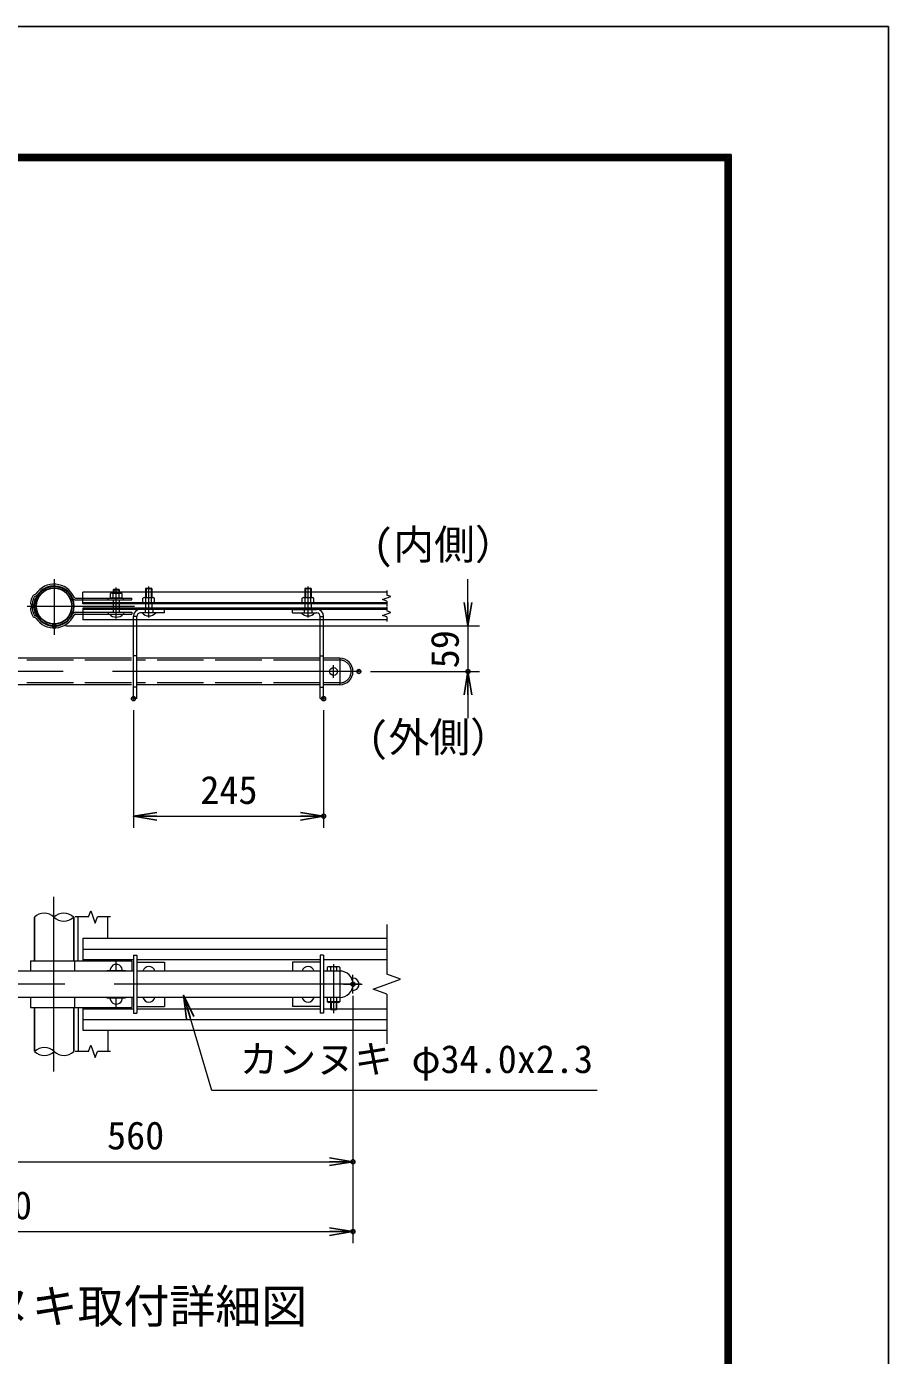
# Model space of a CAD drawing. Units: millimetres, scale not verified, with parts at other scales. Extents: x -6300 to 6300, y -4455 to 4455.
# Drawn here: x 4081 to 6300, y 1031 to 4455 of the extents above; entities that cross this region are included whole.
import ezdxf
from ezdxf.enums import TextEntityAlignment as Align

# ---------------------------------------------------------------- set-up
doc = ezdxf.new("R2010")
doc.units = ezdxf.units.MM
doc.header["$LTSCALE"] = 20
doc.header["$PDMODE"] = 32
doc.header["$PDSIZE"] = 10
doc.linetypes.add('DASHED', pattern=[7.5, 6, -1.5])
doc.linetypes.add('USER1', pattern=[50.8, 31.75, -6.35, 6.35, -6.35])
for name, color, linetype, lineweight in [('0-2_D-STR1', 1, 'Continuous', 25), ('0-3_D-STR3', 3, 'Continuous', 13), ('0-4_D-BMK', 2, 'USER1', 13), ('0-6_D-STR-DIM', 7, 'Continuous', 13), ('0-8_Defpoints', 8, 'Continuous', 25), ('0-9_D-STR-TXT', 7, 'Continuous', 13), ('0-A_D-TTL-TXT', 7, 'Continuous', 25), ('0-C_D-TTL', 7, 'Continuous', 25)]:
    doc.layers.add(name, color=color, linetype=linetype, lineweight=lineweight)
doc.layers.add('0-7_0', color=7, linetype='Continuous')
doc.styles.add('ＭＳ ゴシック', font='')
doc.styles.get('ＭＳ ゴシック').set_extended_font_data('MS Gothic')

# ---------------------------------------------------------------- blocks, each defined once
blk = doc.blocks.new('_Open')
at = {"layer": '0-7_0'}
blk.add_line((-20, 3.333), (0, 0), dxfattribs=at)
blk.add_lwpolyline([(-20, -3.333), (0, 0), (-20, 0)], dxfattribs=at)

msp = doc.modelspace()

# ---------------------------------------------------------------- linework, layer by layer
at = {"layer": '0-2_D-STR1'}
for p, q in [((4100.57, 2047.35), (4100.57, 2160.04)), ((4202.17, 2047.35), (4202.17, 2160.65)), ((4100.57, 1927.35), (4100.57, 1814.66)), ((4202.17, 1927.35), (4202.17, 1814.05))]:
    msp.add_line(p, q, dxfattribs=at)
for radius in [50.8, 46.2]:
    msp.add_circle((4151.37, 2961.83), radius, dxfattribs=at)
at = {"layer": '0-3_D-STR3'}
for p, q in [((4102.42, 2978.84), (4098.07, 2980.35)), ((4102.56, 2991.74), (4100.5, 2991.02)), ((4104.07, 2987.4), (4102.01, 2986.68)), ((4206.92, 2982.43), (4351.37, 2982.43)), ((4225.57, 2967.23), (4225.57, 2997.23)), ((5007.92, 2997.23), (4225.57, 2997.23)), ((4290.28, 2977.83), (4290.28, 2982.43)), ((4296.37, 2982.43), (4296.37, 2993.83)), ((4326.37, 2982.43), (4296.37, 2982.43)), ((4300.01, 2995.43), (4322.88, 2995.43)), ((4304.97, 3005.23), (4303.37, 3003.63)), ((4303.37, 3003.63), (4303.37, 2995.43)), ((4303.37, 3003.63), (4319.37, 3003.63)), ((4303.87, 2982.43), (4303.87, 2993.83)), ((4304.97, 3005.23), (4304.97, 2995.43)), ((4304.97, 3005.23), (4317.77, 3005.23)), ((4317.77, 3005.23), (4317.77, 2995.43)), ((4319.37, 3003.63), (4317.77, 3005.23)), ((4318.87, 2982.43), (4318.87, 2993.83)), ((4319.37, 3003.63), (4319.37, 2995.43)), ((4326.37, 2982.43), (4326.37, 2993.83)), ((4330.28, 2977.83), (4330.28, 2982.43)), ((4351.37, 2977.83), (4351.37, 2982.43)), ((4380.16, 2970.43), (4380.16, 2981.83)), ((4383.79, 2983.43), (4406.66, 2983.43)), ((4388.76, 3008.23), (4387.16, 3006.63)), ((4387.16, 3006.63), (4387.16, 2983.43)), ((4387.16, 3006.63), (4403.16, 3006.63)), ((4387.66, 2970.43), (4387.66, 2981.83)), ((4388.76, 3008.23), (4388.76, 2983.43)), ((4388.76, 3008.23), (4401.56, 3008.23)), ((4401.56, 3008.23), (4401.56, 2983.43)), ((4403.16, 3006.63), (4401.56, 3008.23)), ((4402.66, 2970.43), (4402.66, 2981.83)), ((4403.16, 3006.63), (4403.16, 2983.43)), ((4410.16, 2970.43), (4410.16, 2981.83)), ((4790.16, 2970.43), (4790.16, 2981.83)), ((4793.79, 2983.43), (4816.66, 2983.43)), ((4798.76, 3008.23), (4797.16, 3006.63)), ((4797.16, 3006.63), (4797.16, 2983.43)), ((4797.16, 3006.63), (4813.16, 3006.63)), ((4797.66, 2970.43), (4797.66, 2981.83)), ((4798.76, 3008.23), (4798.76, 2983.43)), ((4798.76, 3008.23), (4811.56, 3008.23)), ((4811.56, 3008.23), (4811.56, 2983.43)), ((4813.16, 3006.63), (4811.56, 3008.23)), ((4812.66, 2970.43), (4812.66, 2981.83)), ((4813.16, 3006.63), (4813.16, 2983.43)), ((4820.16, 2970.43), (4820.16, 2981.83)), ((4093.74, 2962.97), (4093.37, 2963.34)), ((4093.74, 2960.68), (4093.37, 2960.31)), ((4096.99, 2966.23), (4096.62, 2966.6)), ((4096.99, 2957.43), (4096.62, 2957.06)), ((4102.42, 2944.82), (4098.07, 2943.31)), ((4206.92, 2977.83), (4351.37, 2977.83)), ((4206.92, 2945.83), (4351.37, 2945.83)), ((5007.92, 2970.43), (4225.57, 2970.43)), ((5007.92, 2967.23), (4225.57, 2967.23)), ((4225.57, 2956.43), (4225.57, 2926.43)), ((5007.92, 2956.43), (4225.57, 2956.43)), ((5007.92, 2953.23), (4225.57, 2953.23)), ((4290.28, 2945.83), (4290.28, 2941.23)), ((4303.37, 2977.83), (4303.37, 2970.43)), ((4303.37, 2967.23), (4303.37, 2956.43)), ((4303.37, 2953.23), (4303.37, 2945.83)), ((4319.37, 2977.83), (4319.37, 2970.43)), ((4319.37, 2967.23), (4319.37, 2956.43)), ((4319.37, 2953.23), (4319.37, 2945.83)), ((4330.28, 2945.83), (4330.28, 2941.23)), ((4351.37, 2945.83), (4351.37, 2941.23)), ((4435.57, 2953.23), (4373.57, 2953.23)), ((4410.16, 2970.43), (4380.16, 2970.43)), ((4387.16, 2967.23), (4387.16, 2956.43)), ((4403.16, 2967.23), (4403.16, 2956.43)), ((4435.57, 2944.23), (4435.57, 2953.23)), ((4765.57, 2953.23), (4827.57, 2953.23)), ((4765.57, 2944.23), (4765.57, 2953.23)), ((4820.16, 2970.43), (4790.16, 2970.43)), ((4797.16, 2967.23), (4797.16, 2956.43)), ((4813.16, 2967.23), (4813.16, 2956.43)), ((4102.56, 2931.91), (4100.5, 2932.63)), ((4104.07, 2936.25), (4102.01, 2936.97)), ((4206.92, 2941.23), (4351.37, 2941.23)), ((5007.92, 2926.43), (4225.57, 2926.43)), ((4355.57, 2723.23), (4355.57, 2935.23)), ((4364.57, 2935.23), (4355.57, 2935.23)), ((4364.57, 2723.23), (4364.57, 2935.23)), ((4435.57, 2944.23), (4373.57, 2944.23)), ((4765.57, 2944.23), (4827.57, 2944.23)), ((4836.57, 2935.23), (4845.57, 2935.23)), ((4836.57, 2723.23), (4836.57, 2935.23)), ((4845.57, 2723.23), (4845.57, 2935.23)), ((4350.97, 2827.23), (3805.57, 2827.23)), ((4836.57, 2827.23), (4364.57, 2827.23)), ((4887.07, 2827.23), (4845.57, 2827.23)), ((4887.07, 2827.23), (4887.07, 2759.23)), ((4350.97, 2759.23), (3805.57, 2759.23)), ((4836.57, 2759.23), (4364.57, 2759.23)), ((4887.07, 2759.23), (4845.57, 2759.23)), ((4364.57, 2723.23), (4355.57, 2723.23)), ((4836.57, 2723.23), (4845.57, 2723.23)), ((4213.37, 2047.35), (4213.37, 2160.65)), ((4289.37, 2105.65), (4289.37, 2160.65)), ((4225.57, 2105.65), (5007.92, 2105.65)), ((4225.57, 2105.65), (4225.57, 2047.35)), ((4225.57, 2077.91), (5007.92, 2077.91)), ((4355.57, 2062.35), (4355.57, 1912.35)), ((4355.57, 2062.35), (4364.57, 2062.35)), ((4364.57, 2062.35), (4364.57, 1912.35)), ((4836.57, 2062.35), (4836.57, 1912.35)), ((4845.57, 2062.35), (4836.57, 2062.35)), ((4845.57, 2062.35), (4845.57, 1912.35)), ((4355.57, 2021.35), (3805.57, 2021.35)), ((4090.94, 2047.35), (4351.37, 2047.35)), ((4090.94, 2047.35), (4090.94, 2021.35)), ((4203.87, 2047.35), (4203.87, 2021.35)), ((4225.57, 2051.11), (4355.57, 2051.11)), ((4351.37, 2047.35), (4351.37, 2021.35)), ((4364.57, 2051.11), (4836.57, 2051.11)), ((4364.57, 2044.35), (4435.57, 2044.35)), ((4836.57, 2021.35), (4364.57, 2021.35)), ((4435.57, 2044.35), (4435.57, 2021.35)), ((4765.57, 2044.35), (4765.57, 2021.35)), ((4836.57, 2044.35), (4765.57, 2044.35)), ((4845.57, 2051.11), (5007.92, 2051.11)), ((4887.07, 2021.35), (4845.57, 2021.35)), ((4854.87, 2030.75), (4854.87, 2021.35)), ((4883.2, 2032.35), (4858.67, 2032.35)), ((4863.07, 2030.75), (4863.07, 2021.35)), ((4879.07, 2030.75), (4879.07, 2021.35)), ((4887.07, 2021.35), (4887.07, 1953.35)), ((4887.27, 2030.75), (4887.27, 2021.35)), ((4355.57, 1953.35), (3805.57, 1953.35)), ((4090.94, 1953.35), (4090.94, 1927.35)), ((4203.87, 1953.35), (4203.87, 1927.35)), ((4351.37, 1953.35), (4351.37, 1927.35)), ((4836.57, 1953.35), (4364.57, 1953.35)), ((4435.57, 1953.35), (4435.57, 1930.35)), ((4765.57, 1953.35), (4765.57, 1930.35)), ((4887.07, 1953.35), (4845.57, 1953.35)), ((4854.87, 1953.35), (4854.87, 1941.95)), ((4863.07, 1953.35), (4863.07, 1941.95)), ((4879.07, 1953.35), (4879.07, 1941.95)), ((4887.27, 1953.35), (4887.27, 1941.95)), ((4090.94, 1927.35), (4351.37, 1927.35)), ((4213.37, 1927.35), (4213.37, 1814.05)), ((4225.57, 1927.35), (4225.57, 1869.05)), ((4225.57, 1923.59), (4355.57, 1923.59)), ((4364.57, 1930.35), (4435.57, 1930.35)), ((4364.57, 1923.59), (4836.57, 1923.59)), ((4836.57, 1930.35), (4765.57, 1930.35)), ((4845.57, 1923.59), (4863.07, 1923.59)), ((4887.27, 1941.95), (4854.87, 1941.95)), ((4883.94, 1940.35), (4858.77, 1940.35)), ((4863.07, 1940.35), (4863.07, 1922.95)), ((4879.07, 1922.95), (4863.07, 1922.95)), ((4864.67, 1921.35), (4863.07, 1922.95)), ((4864.67, 1940.35), (4864.67, 1921.35)), ((4877.47, 1921.35), (4864.67, 1921.35)), ((4877.47, 1940.35), (4877.47, 1921.35)), ((4877.47, 1921.35), (4879.07, 1922.95)), ((4879.07, 1940.35), (4879.07, 1922.95)), ((4879.07, 1923.59), (5007.92, 1923.59)), ((4225.57, 1896.79), (5007.92, 1896.79)), ((4355.57, 1912.35), (4364.57, 1912.35)), ((4845.57, 1912.35), (4836.57, 1912.35)), ((4225.57, 1869.05), (5007.92, 1869.05)), ((4289.37, 1869.05), (4289.37, 1814.05))]:
    msp.add_line(p, q, dxfattribs=at)
at = {"layer": '0-3_D-STR3', "linetype": 'DASHED'}
for p, q in [((4385.57, 2953.23), (4385.57, 2944.23)), ((4405.57, 2953.23), (4405.57, 2944.23)), ((4795.57, 2953.23), (4795.57, 2944.23)), ((4815.57, 2953.23), (4815.57, 2944.23)), ((4350.97, 2822.63), (3805.57, 2822.63)), ((4364.57, 2833.23), (4355.57, 2833.23)), ((4836.57, 2822.63), (4364.57, 2822.63)), ((4836.57, 2833.23), (4845.57, 2833.23)), ((4887.07, 2822.63), (4845.57, 2822.63)), ((4350.97, 2763.83), (3805.57, 2763.83)), ((4364.57, 2753.23), (4355.57, 2753.23)), ((4836.57, 2763.83), (4364.57, 2763.83)), ((4836.57, 2753.23), (4845.57, 2753.23)), ((4887.07, 2763.83), (4845.57, 2763.83))]:
    msp.add_line(p, q, dxfattribs=at)
at = {"layer": '0-3_D-STR3'}
msp.add_circle((4871.07, 2793.23), 10, dxfattribs=at)
for centre, radius, start, end in [((4151.37, 2961.83), 56.4, 24.40065, 146.12251), ((4151.37, 2961.83), 51.8, 24.40065, 146.16068), ((4150.29, 2961.83), 60, 155.85625, 171.49976), ((4150.29, 2961.83), 55.4, 160.47092, 177.91592), ((4151.56, 2961.49), 56.71, 156.03695, 171.35167), ((4103.13, 2983.25), 8.21, 108.6643, 157.65812), ((4103.13, 2983.24), 3.62, 107.98575, 159.29847), ((4101.24, 2995.52), 4, 289.23198, 325.69204), ((4101.24, 2995.52), 8.6, 289.23198, 325.69204), ((4206.92, 2987.03), 9.2, 204.40065, 270), ((4206.92, 2987.03), 4.6, 204.40065, 270), ((4300.12, 2990.24), 5.19, 43.75516, 136.24484), ((4311.37, 2977.05), 18.38, 65.91485, 114.08515), ((4322.62, 2990.25), 5.18, 43.62212, 136.37788), ((4383.91, 2978.24), 5.19, 43.75516, 136.24484), ((4395.16, 2965.05), 18.38, 65.91485, 114.08515), ((4406.41, 2978.25), 5.18, 43.62212, 136.37788), ((4793.91, 2978.24), 5.19, 43.75516, 136.24484), ((4805.16, 2965.05), 18.38, 65.91485, 114.08515), ((4816.41, 2978.25), 5.18, 43.62212, 136.37788), ((4099.45, 2969.42), 8.6, 171.49976, 225), ((4099.45, 2954.23), 8.6, 135, 188.50024), ((4150.29, 2961.83), 60, 188.50024, 204.14375), ((4090.8, 2963.58), 4.13, 315.35402, 3.57636), ((4090.8, 2960.07), 4.13, 356.42364, 44.64598), ((4150.29, 2961.83), 55.4, 182.08408, 199.52908), ((4099.45, 2969.42), 4, 171.49976, 225), ((4099.45, 2954.23), 4, 135, 188.50024), ((4151.56, 2962.17), 56.71, 188.64833, 203.96305), ((4090.91, 2960.15), 8.6, 1.62132, 45), ((4090.91, 2963.51), 8.6, 315, 358.37868), ((4150.29, 2961.83), 50.8, 160.43758, 178.37868), ((4150.29, 2961.83), 50.8, 181.62132, 199.56242), ((4206.92, 2936.63), 9.2, 90, 155.59935), ((4373.57, 2935.23), 18, 90, 180), ((4827.57, 2935.23), 18, 0, 90), ((4103.13, 2940.4), 8.21, 202.34188, 251.3357), ((4103.13, 2940.42), 3.62, 200.70153, 252.01425), ((4101.24, 2928.13), 4, 34.30796, 70.76802), ((4101.24, 2928.13), 8.6, 34.30796, 70.76802), ((4151.37, 2961.83), 56.4, 213.87749, 335.59935), ((4151.37, 2961.83), 51.8, 213.83932, 335.59935), ((4206.92, 2936.63), 4.6, 90, 155.59935), ((4311.79, 2956.55), 23.32, 221.06115, 318.93885), ((4373.57, 2935.23), 9, 90, 180), ((4395.57, 2959.55), 23.32, 221.06115, 318.93885), ((4805.57, 2959.55), 23.32, 221.06115, 318.93885), ((4827.57, 2935.23), 9, 0, 90), ((4887.07, 2793.23), 34, 270, 90), ((4311.37, 2022.35), 16, 356.41668, 183.58332), ((4395.57, 2017.35), 16, 14.47751, 165.52249), ((4805.57, 2017.35), 16, 14.47751, 165.52249), ((4858.97, 2026.33), 6.03, 47.18249, 132.81751), ((4871.07, 2011.55), 20.8, 67.38014, 112.61986), ((4883.17, 2026.3), 6.05, 47.363, 132.637), ((4887.07, 1987.35), 34, 270, 90), ((4920.58, 1987.35), 16, 257.99801, 102.00199), ((4311.37, 1952.35), 16, 176.41668, 3.58332), ((4395.57, 1957.35), 16, 194.47751, 345.52249), ((4805.57, 1957.35), 16, 194.47751, 345.52249), ((4858.97, 1946.39), 6.04, 227.28053, 312.71947), ((4871.07, 1961.15), 20.8, 247.38014, 292.61986), ((4883.17, 1946.22), 5.92, 226.1605, 313.8395)]:
    msp.add_arc(centre, radius, start, end, dxfattribs=at)
at = {"layer": '0-3_D-STR3', "linetype": 'DASHED'}
msp.add_arc((4887.07, 2793.23), 29.4, 270, 90, dxfattribs=at)
at = {"layer": '0-4_D-BMK'}
for p, q in [((4151.37, 3031.13), (4151.37, 2887.53)), ((4311.37, 2929.43), (4311.37, 3009.43)), ((4395.57, 2932.42), (4395.57, 3012.42)), ((4805.57, 2932.42), (4805.57, 3012.42)), ((4082.07, 2961.83), (4358.23, 2961.83)), ((4871.07, 2776.93), (4871.07, 2809.37)), ((4936.47, 2793.23), (3096.47, 2793.23)), ((4151.07, 1762.35), (4151.07, 2212.35)), ((4287.37, 2022.35), (4335.37, 2022.35)), ((4311.37, 2021.35), (4311.37, 2046.35)), ((4871.07, 2038.84), (4871.07, 1913.04)), ((4941.07, 1987.35), (3101.07, 1987.35)), ((4896.58, 1987.35), (4944.58, 1987.35)), ((4920.58, 1963.35), (4920.58, 2011.35)), ((4287.37, 1952.35), (4335.37, 1952.35)), ((4311.37, 1928.35), (4311.37, 1953.35))]:
    msp.add_line(p, q, dxfattribs=at)
at = {"layer": '0-6_D-STR-DIM'}
for p, q in [((5217.29, 2971.03), (5217.29, 3031.03)), ((4997.34, 2978.38), (5018.49, 2986.07)), ((5007.92, 3001.73), (5007.92, 2989.92)), ((5018.49, 2986.07), (5007.92, 2989.92)), ((5007.92, 2974.53), (4997.34, 2978.38)), ((4997.34, 2937.58), (5018.49, 2945.27)), ((5007.92, 2974.53), (5007.92, 2962.73)), ((5007.92, 2960.93), (5007.92, 2949.12)), ((5018.49, 2945.27), (5007.92, 2949.12)), ((4181.37, 2911.03), (5247.29, 2911.03)), ((5007.92, 2933.73), (4997.34, 2937.58)), ((5007.92, 2933.73), (5007.92, 2921.93)), ((5217.29, 2911.03), (5217.29, 2793.23)), ((4966.47, 2793.23), (5247.29, 2793.23)), ((5217.29, 2733.23), (5217.29, 2673.23)), ((4355.57, 2693.23), (4355.57, 2390.19)), ((4845.57, 2693.23), (4845.57, 2390.19)), ((4415.57, 2420.19), (4785.57, 2420.19)), ((4239.83, 2160.65), (4205.77, 2160.65)), ((4239.83, 2160.65), (4245.6, 2176.51)), ((4245.6, 2176.51), (4257.14, 2144.79)), ((4257.14, 2144.79), (4262.91, 2160.65)), ((4296.97, 2160.65), (4262.91, 2160.65)), ((5007.92, 2141.14), (5007.92, 2013)), ((4972.68, 1974.53), (5043.15, 2000.18)), ((5043.15, 2000.18), (5007.92, 2013)), ((4921.07, 1957.35), (4921.07, 1500.01)), ((4921.07, 1957.35), (4921.07, 1320.01)), ((5007.92, 1961.7), (4972.68, 1974.53)), ((5007.92, 1961.7), (5007.92, 1833.56)), ((4239.83, 1814.05), (4245.6, 1829.91)), ((4245.6, 1829.91), (4257.14, 1798.19)), ((4239.83, 1814.05), (4205.77, 1814.05)), ((4257.14, 1798.19), (4262.91, 1814.05)), ((4296.97, 1814.05), (4262.91, 1814.05)), ((3861.07, 1530.01), (4861.07, 1530.01)), ((3181.07, 1350.01), (4861.07, 1350.01))]:
    msp.add_line(p, q, dxfattribs=at)
for centre, start, end in [((4125.82, 2134.63), 45.18146, 134.81854), ((4176.32, 2134.63), 45.18146, 134.81854), ((4176.32, 2185.45), 225.18146, 314.81854), ((4126.42, 1788.64), 45.18146, 134.81854), ((4126.42, 1839.46), 225.18146, 314.81854), ((4176.92, 1839.46), 225.18146, 314.81854)]:
    msp.add_arc(centre, 35.82, start, end, dxfattribs=at)
at = {"layer": '0-8_Defpoints'}
for p in [(4151.37, 2911.03), (4936.47, 2793.23), (5217.29, 2793.23), (4355.57, 2723.23), (4845.57, 2723.23), (4845.57, 2420.19), (4921.07, 1987.35), (4921.07, 1530.01), (4921.07, 1350.01)]:
    msp.add_point(p, dxfattribs=at)
at = {"layer": '0-9_D-STR-TXT'}
msp.add_lwpolyline([(5549.63, 1713.39), (4557.63, 1713.39), (4485.28, 1957.01)], dxfattribs=at)
at = {"layer": '0-C_D-TTL', "color": 2}
msp.add_lwpolyline([(-6300, 4455), (6300, 4455), (6300, -4455), (-6300, -4455)], close=True, dxfattribs=at)
at = {"layer": '0-C_D-TTL'}
for points in [[(-5895, 4125), (5895, 4125), (5895, -4125), (-5895, -4125)], [(-5891.25, 4121.25), (5891.25, 4121.25), (5891.25, -4121.25), (-5891.25, -4121.25)], [(-5887.5, 4117.5), (5887.5, 4117.5), (5887.5, -4117.5), (-5887.5, -4117.5)], [(-5883.75, 4113.75), (5883.75, 4113.75), (5883.75, -4113.75), (-5883.75, -4113.75)], [(-5880, 4110), (5880, 4110), (5880, -4110), (-5880, -4110)]]:
    msp.add_lwpolyline(points, close=True, dxfattribs=at)

# ---------------------------------------------------------------- block references
at = {"layer": '0-6_D-STR-DIM', "xscale": 3, "yscale": 3}
for p, rotation in [((5217.29, 2911.03), 270), ((5217.29, 2793.23), 90), ((4355.57, 2420.19), 180)]:
    msp.add_blockref('_Open', p, dxfattribs=dict(at, rotation=rotation))
for p in [(4845.57, 2420.19), (4921.07, 1530.01), (4921.07, 1350.01)]:
    msp.add_blockref('_Open', p, dxfattribs=at)
at = {"layer": '0-9_D-STR-TXT', "xscale": 3, "yscale": 3, "rotation": 106.54099}
msp.add_blockref('_Open', (4484.71, 1958.92), dxfattribs=at)

# ---------------------------------------------------------------- texts
at = {"layer": '0-6_D-STR-DIM', "style": 'ＭＳ ゴシック'}
msp.add_text('59', height=72.14, rotation=90, dxfattribs=at).set_placement((5215.22, 2801.56), align=Align.BOTTOM_LEFT)
for s, p in [('245', (4528.04, 2430.31)), ('560', (4287.76, 1540.13)), ('900', (3947.38, 1360.13))]:
    msp.add_text(s, height=72.14, dxfattribs=at).set_placement(p, align=Align.BOTTOM_LEFT)
at = {"layer": '0-9_D-STR-TXT', "style": 'ＭＳ ゴシック'}
msp.add_text('カンヌキ φ34.0x2.3', height=72.14, dxfattribs=at).set_placement((4629.45, 1736.84), align=Align.BOTTOM_LEFT)
at = {"layer": '0-A_D-TTL-TXT', "style": 'ＭＳ ゴシック'}
for s, height, p in [('(内側）', 76.98, (4972.58, 3058.94)), ('(外側）', 76.98, (4960.26, 2562.36)), ('右外カンヌキ取付詳細図', 86.66, (3502.71, 1088.21))]:
    msp.add_text(s, height=height, dxfattribs=at).set_placement(p, align=Align.BOTTOM_LEFT)

doc.saveas('drawing.dxf')
